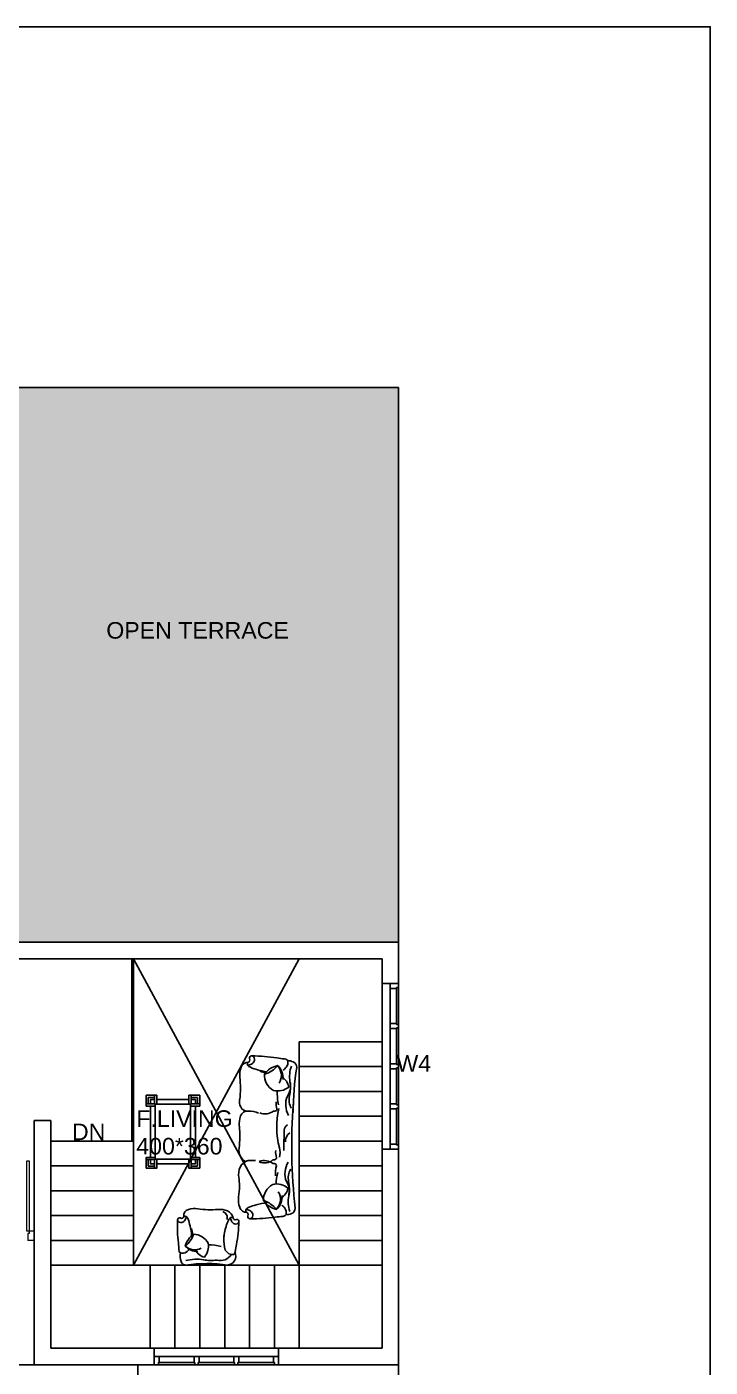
# Model space of a CAD drawing. Header units: inches. Extents: x -2903 to 3367, y -161 to 1064.
# Drawn here: x 3284.1 to 3366.6, y 92.5 to 254.4 of the extents above; entities that cross this region are included whole.
import ezdxf

# ---------------------------------------------------------------- set-up
doc = ezdxf.new("R2010")
doc.units = ezdxf.units.IN
doc.header["$MEASUREMENT"] = 0
doc.linetypes.add('HIDDEN', pattern=[0.375, 0.25, -0.125])
for name, color, linetype, lineweight in [('DIMENSION', 31, 'Continuous', 25), ('door', 42, 'Continuous', 20), ('furniture', 8, 'Continuous', 9)]:
    doc.layers.add(name, color=color, linetype=linetype, lineweight=lineweight)
for name, color, linetype in [('ELE', 141, 'Continuous'), ('FURN', 161, 'Continuous'), ('glass', 160, 'Continuous'), ('wall', 7, 'Continuous'), ('windows', 50, 'Continuous')]:
    doc.layers.add(name, color=color, linetype=linetype)
doc.styles.get("Standard").update_dxf_attribs({"font": 'arial.ttf'})
doc.dimstyles.new('ISO-25', dxfattribs={"dimtxt": 2.5, "dimasz": 2.5, "dimexe": 1.25, "dimexo": 0.625, "dimtad": 1, "dimtxsty": 'Standard', "dimcen": 2.5, "dimadec": 0, "dimazin": 0, "dimtfac": 1, "dimtmove": 0, "dimatfit": 3, "dimfxl": 1, "dimarcsym": 0})

# ---------------------------------------------------------------- blocks, each defined once
blk = doc.blocks.new('S3')
at = {"layer": 'FURN'}
blk.add_line((205567, -36606.2), (205558, -36606.4), dxfattribs=at)
for points in [[(205512, -36548.8, 0.035834), (205507.3, -36494.3)], [(205513.7, -36492.8, -0.124986), (205515.6, -36511.5, 0.091334), (205516.2, -36528.9, -0.200917), (205514.1, -36543.7, -1.068868)], [(205513.7, -36492.8, -0.124986), (205515.6, -36511.5, 0.239463), (205518.9, -36528.8, -0.230307), (205517.5, -36552.2, -1.068868)], [(205523.9, -36508.8, -0.232884), (205530.3, -36491.9, -0.184752), (205546.3, -36502, -0.286563), (205535.6, -36521.9, -0.237978), (205517.2, -36518, -0.243587), (205525.6, -36506, 4.263709)], [(205518.1, -36486.4, 0.235486), (205519.9, -36494, 0.059342), (205523.5, -36497.4, 0.059342)], [(205518.1, -36486.4, 0.235486), (205519.9, -36494, 0.059342), (205523.5, -36497.4, 0.059342)], [(205528.7, -36513.2, -0.343333), (205530.3, -36492.3, 0.126408), (205545.9, -36502.2, -5.969376)], [(205544, -36499.3, 0.033085), (205554.5, -36496.9, 0.027048), (205563, -36493.8, 0.106276), (205566.6, -36491.3)], [(205544, -36499.3, 0.033085), (205554.5, -36496.9, 0.027048), (205563, -36493.8, 0.106276), (205566.6, -36491.3)], [(205566.5, -36487.8, -0.22481), (205566.6, -36491.3, -0.055398), (205562, -36490, -0.180116), (205558.3, -36485.8, -0.194833), (205558.4, -36482.4, -0.242377), (205561.3, -36480, -1.52074)], [(205566.5, -36487.8, -0.22481), (205566.6, -36491.3, -0.055398), (205562, -36490, -0.180116), (205558.3, -36485.8, -0.194833), (205558.4, -36482.4, -0.242377), (205561.3, -36480, -1.52074)], [(205551.3, -36498.7, -0.042076), (205545.1, -36500.6, -0.042076)], [(205551.3, -36498.7, -0.042076), (205545.1, -36500.6, -0.042076)], [(205529.6, -36539.4, 0.061244), (205531, -36522.4, 3.376255)], [(205511.7, -36538.1, -0.047966), (205510.4, -36664.3)], [(205529.1, -36543.8, -0.125498), (205528.9, -36591.2, 0.136786), (205529.1, -36602.6, 7.310699)], [(205552.3, -36548.9, -0.272831), (205535.8, -36546.9, -0.16587), (205532.3, -36546.1, -0.314359), (205531.5, -36544.2, 0.099542), (205532.3, -36535.6, 4.351186)], [(205566.5, -36546.7, 0.162636), (205553.7, -36549.4, -1.701641)], [(205521.7, -36584.1, 0.233542), (205516.3, -36573.2, -1.844621)], [(205523.6, -36594.6, 0.005403), (205523, -36569.9, 0.278798), (205518.9, -36563.7, -0.61561)], [(205517, -36668.1, 0.124986), (205518.2, -36649.4, -0.239463), (205520.8, -36631.9, 0.230307), (205518.5, -36608.6, 1.068868)], [(205553.4, -36607.9, -0.272831), (205536.9, -36605.9, -0.16587), (205533.5, -36605.1, -0.314359), (205532.6, -36603.2, 0.099542), (205533.4, -36594.6, 4.351186)], [(205553.4, -36607.5, 0.247612), (205536.9, -36610.1, 0.16587), (205533.5, -36611, 0.314359), (205532.8, -36613, -0.072017), (205533.9, -36624.9, -4.351186)], [(205517, -36668.1, 0.124986), (205518.2, -36649.4, -0.091334), (205518.1, -36631.9, 0.200917), (205515.5, -36617.3, 1.068868)], [(205531.2, -36621.1, -0.07411), (205533.1, -36635.1, -3.376255)], [(205531.2, -36621.1, -0.07411), (205533.1, -36635.1, -3.376255)], [(205526.1, -36648.9, 0.232884), (205533.1, -36665.6, 0.184752), (205548.7, -36654.9, 0.286563), (205537.3, -36635.4, 0.237978), (205519, -36640, 0.243587), (205527.9, -36651.7, -4.263709)], [(205530.7, -36644.4, 0.343333), (205533.1, -36665.2, -0.126408), (205548.3, -36654.8, 5.969376)], [(205521.5, -36671.8, -0.235486), (205523.1, -36664.1, -0.060693), (205526.6, -36660.5, -0.001296)], [(205521.5, -36671.8, -0.235486), (205523.1, -36664.1, -0.060693), (205526.6, -36660.5, -0.001296)], [(205544.3, -36657.6, -0.041086), (205557.6, -36660, -0.027048), (205566.2, -36662.7, -0.106276), (205569.8, -36665.1, -1.699)], [(205544.3, -36657.6, -0.041086), (205557.6, -36660, -0.027048), (205566.2, -36662.7, -0.106276), (205569.8, -36665.1, -1.699)], [(205569.9, -36668.6, 0.22481), (205569.8, -36665.1, 0.055398), (205565.3, -36666.6, 0.180116), (205561.8, -36670.9, 0.194833), (205562, -36674.3, 0.242377), (205565, -36676.6, 1.52074)], [(205569.9, -36668.6, 0.22481), (205569.8, -36665.1, 0.055398), (205565.3, -36666.6, 0.180116), (205561.8, -36670.9, 0.194833), (205562, -36674.3, 0.242377), (205565, -36676.6, 1.52074)]]:
    blk.add_lwpolyline(points, format="xyb", dxfattribs=at)
for centre, radius, start, end in [((205514.3, -36494.1), 7.05, 113.4278, 181.3368), ((205519.4, -36505.9), 19.9, 93.3784, 113.4278), ((205520.9, -36487.5), 2.99, 123.5501, 159.4263), ((205522.6, -36490), 6.09, 95.9501, 123.5501), ((205508.3, -36352.4), 132.3, 275.9501, 279.9225), ((205562.6, -36663.2), 183.2, 90.4178, 99.9225), ((205561.3, -36483.8), 3.84, 55.5037, 90.4178), ((205562.4, -36482.3), 1.96, 331.6952, 55.5037), ((205566.8, -36484.6), 3.01, 151.6952, 215.1233), ((205545.6, -36499.5), 22.8, 32.3739, 35.1233), ((205566, -36486.6), 1.28, 212.3739, 293.6883), ((205566.4, -36496), 8.34, 18.0922, 97.324), ((205549.1, -36503.1), 27, 354.1936, 20.9926), ((205695.6, -36517.9), 120.2, 174.1936, 180.5576), ((205695.5, -36515.8), 120.2, 181.5773, 187.9412), ((205567.3, -36538), 8.75, 265.0582, 335.7978), ((205561.9, -36535.1), 14.9, 334.1091, 10.3008), ((205567.6, -36555), 8.34, 18.0922, 97.324), ((205550.3, -36562.1), 27, 354.1936, 20.9926), ((205696.7, -36577), 120.2, 174.1936, 180.5576), ((205563, -36594.1), 14.9, 334.1091, 10.3008), ((205696.7, -36574.8), 120.2, 181.5773, 187.9412), ((205561.7, -36622.4), 17, 28.8658, 72.0232), ((205563.5, -36595.1), 14, 297.4932, 337.0767), ((205551.4, -36623.9), 27, 354.1936, 20.9926), ((205650.2, -36636.4), 72.6, 172.2203, 180.4084), ((205697.7, -36633.6), 120.2, 181.5773, 187.9412), ((205551.9, -36654), 27, 341.1423, 7.9412), ((205517.5, -36664.2), 7.05, 180.7981, 248.707), ((205522.1, -36652.2), 19.9, 248.707, 268.7565), ((205524.3, -36670.6), 2.99, 202.7086, 238.5848), ((205525.9, -36668), 6.09, 238.5848, 266.1847), ((205566, -36674.2), 1.96, 306.6311, 30.4396), ((205570.2, -36671.7), 3.01, 147.0115, 210.4396), ((205548.6, -36657.7), 22.8, 327.0115, 329.7609), ((205569.4, -36669.8), 1.28, 68.4465, 149.7609), ((205569.5, -36660.4), 8.34, 264.8109, 344.0426), ((205516.7, -36806.1), 132.3, 82.2124, 86.1847), ((205559.5, -36493.5), 183.2, 262.2124, 271.7171), ((205564.8, -36672.7), 3.84, 271.7171, 306.6311)]:
    blk.add_arc(centre, radius, start, end, dxfattribs=at)
blk = doc.blocks.new('A$C24C014AB')
at = {"layer": 'FURN'}
for points in [[(13.5, 76.5, 0.074363), (69.3, 74.3, -0.506568), (78.7, 57, 2.072334)], [(5.7, 60.5, 0.157831), (4.3, 59.3, 0.121013), (3.3, 56.5, -0.017334), (2.2, 47.2, 0.041496), (0, 16.4, 0.153531), (0.7, 14.2, 0.382906), (3.3, 13.6, -0.284047), (6.6, 13.5, 0.011997), (7.5, 12.9, -0.370479), (8, 11.3, 0.380647), (13.9, 1.6, 0.117468), (26.5, 0.2, -0.027775), (40.1, 1.1, -8.773898)], [(5.7, 60.5, -0.235486), (13.5, 58.8, -0.059342), (17, 55.2, -0.059342)], [(5.7, 60.5, -0.235486), (13.5, 58.8, -0.059342), (17, 55.2, -0.059342)], [(28.6, 57.7, 0.232884), (11.6, 50.9, 0.184752), (22.2, 34.8, 0.286563), (42.2, 46.1, 0.237978), (37.8, 64.7, 0.243587), (25.8, 55.9, -4.263709)], [(33.1, 52.9, 0.343333), (11.9, 50.9, -0.126408), (22.3, 35.3, 5.969376)], [(13.1, 70.5, 0.110673), (37, 68.3, -0.091334), (54.7, 68.1, -0.336666), (73.8, 59.8, 1.068868)], [(65.3, 54.2, 0.148423), (65.3, 22.7, 0.027048), (68.3, 14, 0.106276), (70.8, 10.4, 1.699)], [(76.6, 59.6, 0.235486), (68.9, 57.9, 0.060693), (65.3, 54.2, 0.001296)], [(76.6, 59.6, 0.235486), (68.9, 57.9, 0.060693), (65.3, 54.2, 0.001296)], [(19.6, 36.9, -0.040489), (17, 23.6, -0.027048), (14.1, 14.9, -0.106276), (11.6, 11.3)], [(19.6, 36.9, -0.040489), (17, 23.6, -0.027048), (14.1, 14.9, -0.106276), (11.6, 11.3)], [(59.8, 49.8, -0.061244), (42.5, 48, -3.376255)], [(62.7, 36.2, 0.041086), (65.3, 22.7, 0.027048), (68.3, 14, 0.106276), (70.8, 10.4, 1.699)], [(8, 11.3, 0.22481), (11.6, 11.3, 0.055398), (10.2, 15.9, 0.180116), (5.9, 19.6, 0.194833), (2.4, 19.4, 0.242377), (0, 16.4, 1.52074)], [(8, 11.3, 0.22481), (11.6, 11.3, 0.055398), (10.2, 15.9, 0.180116), (5.9, 19.6, 0.194833), (2.4, 19.4, 0.242377), (0, 16.4, 1.52074)], [(18.9, 26.9, 0.057796), (21, 35.7, 0.057796)], [(18.9, 26.9, 0.057796), (21, 35.7, 0.057796)], [(74.3, 10.4, -0.22481), (70.8, 10.4, -0.055398), (72.2, 15, -0.180116), (76.5, 18.7, -0.194833), (80, 18.5, -0.242377), (82.4, 15.5, -1.52074)], [(74.3, 10.4, -0.22481), (70.8, 10.4, -0.055398), (72.2, 15, -0.180116), (76.5, 18.7, -0.194833), (80, 18.5, -0.242377), (82.4, 15.5, -1.52074)], [(60.2, 2.9, 0.43872), (66, 13.4, -1.382324)]]:
    blk.add_lwpolyline(points, format="xyb", dxfattribs=at)
for centre, radius, start, end in [((25.6, 64.3), 20.2, 157.6396, 191.0019), ((13.5, 69.3), 7.17, 89.7306, 157.6396), ((75.5, 56.8), 3.04, 32.4827, 68.3588), ((72.9, 55.1), 6.19, 4.8827, 32.4827), ((213.1, 67), 134.6, 184.8827, 188.855), ((-104, 17.6), 186.3, 359.3504, 8.855), ((39, -121.2), 122.3, 83.1262, 89.4901), ((56.9, 27.5), 27.5, 263.1262, 289.9251), ((60.5, 14.6), 14.2, 293.9908, 346.3861), ((75.5, 10.9), 1.3, 121.3065, 202.6209), ((62.8, 31.8), 23.2, 301.3065, 304.0559), ((77.5, 10.1), 3.06, 60.6278, 124.0559), ((80, 14.5), 2, 240.6278, 324.4363), ((78.4, 15.6), 3.91, 324.4363, 359.3504)]:
    blk.add_arc(centre, radius, start, end, dxfattribs=at)
blk = doc.blocks.new('sofa1')
at = {"xscale": 0.9000000000000004, "yscale": 0.9000000000000004, "zscale": 0.9000000000000004}
blk.add_blockref('A$C24C014AB', (-33.6, -34.2), dxfattribs=at)
blk = doc.blocks.new('center table')
at = {"layer": 'FURN'}
for p, q in [((-80, 280), (-80, 320)), ((-40, 320), (-80, 320)), ((130, 320), (170, 320)), ((170, 280), (170, 320)), ((-70, 280), (-70, 310)), ((-40, 310), (-70, 310)), ((130, 310), (160, 310)), ((160, 280), (160, 310)), ((-80, 20), (-80, -20)), ((-70, 20), (-70, -10)), ((160, 20), (160, -10)), ((170, 20), (170, -20)), ((-40, -20), (-80, -20)), ((-40, -10), (-70, -10)), ((130, -10), (160, -10)), ((130, -20), (170, -20))]:
    blk.add_line(p, q, dxfattribs=at)
for points in [[(-30, 278), (-30, 320), (-40, 320), (-40, 280), (-80, 280), (-80, 270), (-38, 270)], [(120, 278), (120, 320), (130, 320), (130, 280), (170, 280), (170, 270), (128, 270)], [(130, 300), (150, 300), (150, 280)], [(-30, 22), (-30, -20), (-40, -20), (-40, 20), (-80, 20), (-80, 30), (-38, 30)], [(120, 22), (120, -20), (130, -20), (130, 20), (170, 20), (170, 30), (128, 30)]]:
    blk.add_lwpolyline(points, dxfattribs=at)
at = {"layer": 'glass'}
for p, q in [((-38, 278), (-38, 22)), ((128, 278), (-38, 278)), ((128, 22), (128, 278)), ((128, 278), (128, 22)), ((-38, 22), (128, 22))]:
    blk.add_line(p, q, dxfattribs=at)
for points in [[(-40, 300), (-60, 300), (-60, 280)], [(-60, 270), (-60, 30)], [(120, 300), (-30, 300)], [(150, 270), (150, 30)], [(-40, 0), (-60, 0), (-60, 20)], [(-30, 0), (120, 0)], [(130, 0), (150, 0), (150, 20)]]:
    blk.add_lwpolyline(points, dxfattribs=at)
blk = doc.blocks.new('*D708')
at = {"color": 0, "lineweight": -2, "transparency": 16777216}
for p, q in [((3197.01, 92.22), (3197.01, 48.01)), ((3199.51, 49.26), (3326.51, 49.26))]:
    blk.add_line(p, q, dxfattribs=at)
at = {"color": 0, "linetype": 'HIDDEN', "lineweight": -2, "transparency": 16777216}
blk.add_line((3329.01, 92.22), (3329.01, 48.01), dxfattribs=at)
at = {"color": 0, "transparency": 16777216}
for points in [[(3199.51, 49.67), (3199.51, 48.84), (3197.01, 49.26)], [(3326.51, 49.67), (3326.51, 48.84), (3329.01, 49.26)]]:
    blk.add_solid(points, dxfattribs=at)
at = {"layer": 'Defpoints', "color": 0, "transparency": 16777216}
for p in [(3197.01, 92.85), (3329.01, 92.85), (3329.01, 49.26)]:
    blk.add_point(p, dxfattribs=at)
at = {"color": 0, "transparency": 16777216, "insert": (3263.01, 51.16), "char_height": 2.5, "attachment_point": 5}
blk.add_mtext('132', dxfattribs=at)

msp = doc.modelspace()

# ---------------------------------------------------------------- hatches: boundary and pattern name
at = {"true_color": 0x636466}
h = msp.add_hatch(dxfattribs=at)
h.set_pattern_fill('ANGLE', color=251, scale=0.2)
h.set_pattern_definition([(0, (28752.0661, -97490.6267), (0, 1.397), [1.016, -0.381]), (90, (28752.0661, -97490.6267), (-1.397, 9e-17), [1.016, -0.381])])
h.paths.add_polyline_path([(3245.009, 210.848), (3245.009, 183.848), (3275.009, 183.848), (3275.009, 143.848), (3329.009, 143.848), (3329.009, 210.848)])
h.paths.add_polyline_path([(3293.079, 179.388), (3316.124, 179.388), (3316.124, 183.51), (3293.079, 183.51)], flags=24)

# ---------------------------------------------------------------- linework, layer by layer
for p, q in [((3197.009, 210.848, -204.192), (3329.009, 210.848, -204.192)), ((3329.009, 92.848, -204.192), (3329.009, 210.848, -204.192)), ((3275.009, 143.848, -204.192), (3329.009, 143.848, -204.192)), ((3273.009, 141.848, -204.192), (3327.009, 141.848, -204.192)), ((3296.809, 119.848, -204.192), (3296.809, 141.848, -204.192)), ((3297.009, 119.848, -204.192), (3297.009, 141.848, -204.192)), ((3297.009, 104.848, -204.192), (3317.009, 141.848, -204.192)), ((3297.009, 141.848, -204.192), (3317.009, 104.848, -204.192)), ((3327.009, 141.848, -204.192), (3327.009, 94.848, -204.192)), ((3327.009, 94.848, -204.192), (3327.009, 133.848, -204.192)), ((3317.009, 131.848, -204.192), (3327.009, 131.848, -204.192)), ((3317.009, 131.848, -204.192), (3317.009, 94.848, -204.192)), ((3317.009, 128.848, -204.192), (3327.009, 128.848, -204.192)), ((3317.009, 125.848, -204.192), (3327.009, 125.848, -204.192)), ((3285.009, 122.315, -204.192), (3287.009, 122.315, -204.192)), ((3285.009, 122.315, -204.192), (3285.009, 92.848, -204.192)), ((3287.009, 122.315, -204.192), (3287.009, 94.848, -204.192)), ((3317.009, 122.848, -204.192), (3327.009, 122.848, -204.192)), ((3287.009, 119.848, -204.192), (3297.009, 119.848, -204.192)), ((3297.009, 119.848, -204.192), (3297.009, 104.848, -204.192)), ((3317.009, 119.848, -204.192), (3327.009, 119.848, -204.192)), ((3287.009, 116.848, -204.192), (3297.009, 116.848, -204.192)), ((3317.009, 116.848, -204.192), (3327.009, 116.848, -204.192)), ((3287.009, 113.848, -204.192), (3297.009, 113.848, -204.192)), ((3317.009, 113.848, -204.192), (3327.009, 113.848, -204.192)), ((3287.009, 110.848, -204.192), (3297.009, 110.848, -204.192)), ((3317.009, 110.848, -204.192), (3327.009, 110.848, -204.192)), ((3287.009, 107.848, -204.192), (3297.009, 107.848, -204.192)), ((3317.009, 107.848, -204.192), (3327.009, 107.848, -204.192)), ((3287.009, 104.848, -204.192), (3327.009, 104.848, -204.192)), ((3299.009, 104.848, -204.192), (3299.009, 94.848, -204.192)), ((3302.009, 104.848, -204.192), (3302.009, 94.848, -204.192)), ((3305.009, 104.848, -204.192), (3305.009, 94.848, -204.192)), ((3308.009, 104.848, -204.192), (3308.009, 94.848, -204.192)), ((3311.009, 104.848, -204.192), (3311.009, 94.848, -204.192)), ((3314.009, 104.848, -204.192), (3314.009, 94.848, -204.192)), ((3287.009, 94.848, -204.192), (3327.009, 94.848, -204.192)), ((3285.009, 92.848, -204.192), (3243.009, 92.848, -204.192)), ((3285.009, 92.848, -204.192), (3329.009, 92.848, -204.192))]:
    msp.add_line(p, q)
at = {"color": 7}
msp.add_line((3329.009, 92.848, -204.192), (3329.009, 77.848, -204.192), dxfattribs=at)
at = {"elevation": -204.192}
for points in [[(3160.898, 254.391), (3366.627, 254.391), (3366.627, -1.094), (3160.898, -1.094)], [(3261.509, 92.848), (3261.509, 62.848), (3297.509, 62.848), (3297.509, 92.848)]]:
    msp.add_lwpolyline(points, close=True, dxfattribs=at)
at = {"layer": 'door'}
for p, q in [((3284.228, 108.684, -204.192), (3284.228, 107.848, -204.192)), ((3284.396, 108.684, -204.192), (3284.228, 108.684, -204.192)), ((3285.009, 108.963, -204.192), (3284.396, 108.963, -204.192)), ((3284.396, 108.963, -204.192), (3284.396, 108.684, -204.192)), ((3285.009, 108.963, -204.192), (3285.009, 107.848, -204.192)), ((3285.009, 107.848, -204.192), (3284.228, 107.848, -204.192))]:
    msp.add_line(p, q, dxfattribs=at)
at = {"layer": 'door', "elevation": -204.192}
msp.add_lwpolyline([(3284.117, 108.963), (3284.117, 117.452), (3284.396, 117.452), (3284.396, 108.963), (3284.117, 108.963)], dxfattribs=at)
at = {"layer": 'wall'}
for p, q in [((3327.009, 138.878, -204.192), (3329.009, 138.878, -204.192)), ((3327.009, 118.878, -204.192), (3329.009, 118.878, -204.192)), ((3299.509, 94.848, -204.192), (3299.509, 92.848, -204.192)), ((3314.509, 94.848, -204.192), (3314.509, 92.848, -204.192))]:
    msp.add_line(p, q, dxfattribs=at)
at = {"layer": 'windows'}
for p, q in [((3327.999, 138.272, -204.192), (3327.999, 138.878, -204.192)), ((3327.999, 138.878, -204.192), (3327.999, 119.181, -204.192)), ((3328.757, 138.272, -204.192), (3327.999, 138.272, -204.192)), ((3328.757, 138.373, -204.192), (3328.757, 138.272, -204.192)), ((3329.009, 138.373, -204.192), (3328.757, 138.373, -204.192)), ((3329.009, 138.878, -204.192), (3329.009, 138.373, -204.192)), ((3327.999, 134.029, -204.192), (3328.757, 134.029, -204.192)), ((3327.999, 133.423, -204.192), (3327.999, 134.029, -204.192)), ((3328.757, 133.423, -204.192), (3327.999, 133.423, -204.192)), ((3328.757, 133.928, -204.192), (3328.757, 134.029, -204.192)), ((3329.009, 133.928, -204.192), (3328.757, 133.928, -204.192)), ((3328.757, 133.524, -204.192), (3328.757, 133.423, -204.192)), ((3329.009, 133.524, -204.192), (3328.757, 133.524, -204.192)), ((3329.009, 133.928, -204.192), (3329.009, 133.524, -204.192)), ((3327.999, 129.181, -204.192), (3328.757, 129.181, -204.192)), ((3327.999, 128.575, -204.192), (3327.999, 129.181, -204.192)), ((3328.757, 128.575, -204.192), (3327.999, 128.575, -204.192)), ((3328.757, 129.08, -204.192), (3328.757, 129.181, -204.192)), ((3329.009, 129.08, -204.192), (3328.757, 129.08, -204.192)), ((3328.757, 128.676, -204.192), (3328.757, 128.575, -204.192)), ((3329.009, 128.676, -204.192), (3328.757, 128.676, -204.192)), ((3329.009, 129.08, -204.192), (3329.009, 128.676, -204.192)), ((3328.757, 124.332, -204.192), (3327.999, 124.332, -204.192)), ((3327.999, 124.332, -204.192), (3327.999, 123.726, -204.192)), ((3328.757, 123.726, -204.192), (3327.999, 123.726, -204.192)), ((3328.757, 124.231, -204.192), (3328.757, 124.332, -204.192)), ((3329.009, 124.231, -204.192), (3328.757, 124.231, -204.192)), ((3329.009, 123.726, -204.192), (3329.009, 124.231, -204.192)), ((3328.757, 119.484, -204.192), (3327.999, 119.484, -204.192)), ((3327.999, 119.484, -204.192), (3327.999, 118.878, -204.192)), ((3328.757, 119.383, -204.192), (3328.757, 119.484, -204.192)), ((3329.009, 119.383, -204.192), (3328.757, 119.383, -204.192)), ((3329.009, 118.878, -204.192), (3329.009, 119.383, -204.192)), ((3314.509, 93.848, -204.192), (3299.509, 93.848, -204.192)), ((3300.109, 93.848, -204.192), (3299.509, 93.848, -204.192)), ((3299.509, 92.848, -204.192), (3300.009, 92.848, -204.192)), ((3300.009, 93.098, -204.192), (3300.109, 93.098, -204.192)), ((3300.009, 92.848, -204.192), (3300.009, 93.098, -204.192)), ((3300.109, 93.098, -204.192), (3300.109, 93.848, -204.192)), ((3304.309, 93.098, -204.192), (3304.309, 93.848, -204.192)), ((3304.309, 93.848, -204.192), (3304.909, 93.848, -204.192)), ((3304.409, 93.098, -204.192), (3304.309, 93.098, -204.192)), ((3304.409, 92.848, -204.192), (3304.409, 93.098, -204.192)), ((3304.809, 92.848, -204.192), (3304.409, 92.848, -204.192)), ((3304.809, 93.098, -204.192), (3304.909, 93.098, -204.192)), ((3304.809, 92.848, -204.192), (3304.809, 93.098, -204.192)), ((3304.909, 93.848, -204.192), (3304.909, 93.098, -204.192)), ((3309.109, 93.098, -204.192), (3309.109, 93.848, -204.192)), ((3309.109, 93.848, -204.192), (3309.709, 93.848, -204.192)), ((3309.209, 93.098, -204.192), (3309.109, 93.098, -204.192)), ((3309.209, 92.848, -204.192), (3309.209, 93.098, -204.192)), ((3309.609, 92.848, -204.192), (3309.209, 92.848, -204.192)), ((3309.609, 93.098, -204.192), (3309.709, 93.098, -204.192)), ((3309.609, 92.848, -204.192), (3309.609, 93.098, -204.192)), ((3309.709, 93.848, -204.192), (3309.709, 93.098, -204.192)), ((3313.909, 93.098, -204.192), (3313.909, 93.848, -204.192)), ((3313.909, 93.848, -204.192), (3314.509, 93.848, -204.192)), ((3314.009, 93.098, -204.192), (3313.909, 93.098, -204.192)), ((3314.009, 92.848, -204.192), (3314.009, 93.098, -204.192)), ((3314.509, 92.848, -204.192), (3314.009, 92.848, -204.192))]:
    msp.add_line(p, q, dxfattribs=at)
at = {"layer": 'windows', "elevation": -204.192}
for points in [[(3328.757, 138.373), (3328.757, 133.928), (3329.009, 133.928), (3329.009, 138.373)], [(3328.757, 133.524), (3328.757, 129.08), (3329.009, 129.08), (3329.009, 133.524)], [(3328.757, 128.676), (3328.757, 124.231), (3329.009, 124.231), (3329.009, 128.676)], [(3328.757, 123.827), (3328.757, 119.383), (3329.009, 119.383), (3329.009, 123.827)], [(3304.409, 93.098), (3300.009, 93.098), (3300.009, 92.848), (3304.409, 92.848)], [(3309.209, 93.098), (3304.809, 93.098), (3304.809, 92.848), (3309.209, 92.848)], [(3314.009, 93.098), (3309.609, 93.098), (3309.609, 92.848), (3314.009, 92.848)]]:
    msp.add_lwpolyline(points, close=True, dxfattribs=at)

# ---------------------------------------------------------------- block references
at = {"layer": 'ELE', "xscale": -0.1, "yscale": 0.1, "zscale": 0.1, "rotation": 0.444091953818031}
msp.add_blockref('S3', (23838.532, 3937.353, -204.192), dxfattribs=at)
at = {"layer": 'FURN', "xscale": -0.02589920330040623, "yscale": 0.02589920330040623, "zscale": 0.02589920330020271}
msp.add_blockref('center table', (3302.916, 117.087, -204.192), dxfattribs=at)
at = {"layer": 'furniture', "extrusion": (0, 0, -1), "xscale": 0.1, "yscale": 0.1, "zscale": -0.1000000000030922, "rotation": 182.2106104953724}
msp.add_blockref('sofa1', (-3305.605, 108.25, 204.192), dxfattribs=at)

# ---------------------------------------------------------------- texts
at = {"layer": 'DIMENSION', "char_height": 2}
for s, insert, width, attachment_point in [('OPEN TERRACE', (3293.714, 182.516, -204.192), 40.00135, 1), ('W4', (3332.934, 130.226, -204.192), 7.2361, 3), ('F.LIVING\\P400*360', (3297.333, 123.565, -204.192), 40.00135, 1), ('DN', (3293.604, 121.959, -204.192), 7.2361, 3)]:
    msp.add_mtext(s, dxfattribs=dict(at, insert=insert, width=width, attachment_point=attachment_point))

# ---------------------------------------------------------------- dimensions: what is measured, and where the dimension line sits
dim = msp.add_linear_dim(base=(3329.009, 49.258, -204.192), p1=(3197.009, 92.848, -204.192), p2=(3329.009, 92.848, -204.192), dimstyle='ISO-25')
dim.commit()
dim.dimension.update_dxf_attribs({"geometry": '*D708', "text_midpoint": (3263.009, 51.16, -204.192)})

doc.saveas('drawing.dxf')
